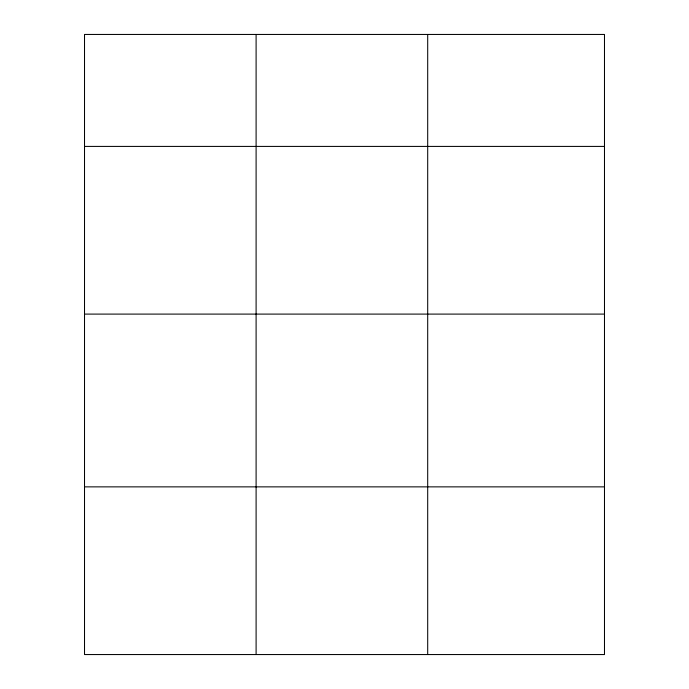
<?xml version="1.0" encoding="UTF-8"?>
<svg xmlns="http://www.w3.org/2000/svg" width="689" height="689" viewBox="0 0 689 689"><rect width="100%" height="100%" fill="white"/><g stroke="black" fill="none" stroke-linecap="round" stroke-linejoin="round"><path stroke-width="1.03" d="M604.486 314.098L604.486 34.45L84.514 34.45L84.514 654.55L604.486 654.55L604.486 314.098L84.514 314.098M84.514 146.412L604.486 146.412M84.514 486.865L604.486 486.865M427.697 34.45L427.697 654.55M256.101 34.45L256.101 654.55"/></g></svg>
